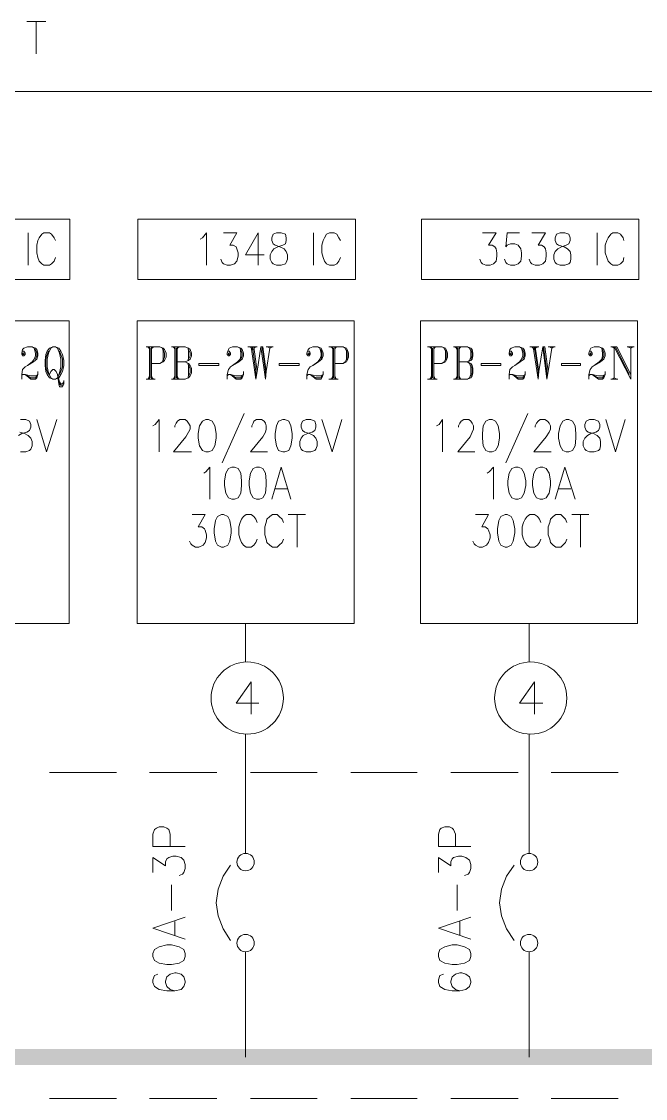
# Model space of a CAD drawing. Header units: inches. Extents: x 0.9 to 46, y 0.8 to 32.4.
# Drawn here: x 3.869 to 5.384, y 14.145 to 16.76 of the extents above; entities that cross this region are included whole.
import ezdxf

# ---------------------------------------------------------------- set-up
doc = ezdxf.new("R2010")
doc.units = ezdxf.units.IN
doc.header["$MEASUREMENT"] = 0
doc.layers.add('PDF_Geometry', color=7, linetype='Continuous')
doc.layers.add('PDF_Solid Fills', color=7, linetype='Continuous')

msp = doc.modelspace()

# ---------------------------------------------------------------- linework, layer by layer
at = {"layer": 'PDF_Geometry', "color": 8, "lineweight": 20, "true_color": 0x808080}
for points in [[(3.8816, 16.7597), (3.9283, 16.7597)], [(3.9049, 16.7597), (3.9049, 16.6814)], [(41.7374, 16.5897), (2.7, 16.5897)]]:
    msp.add_lwpolyline(points, dxfattribs=at)
at = {"layer": 'PDF_Geometry', "lineweight": 9}
for points in [[(3.4583, 16.2797), (3.9866, 16.2797), (3.9866, 16.1331), (3.4583, 16.1331)], [(4.1516, 16.2797), (4.6799, 16.2797), (4.6799, 16.1331), (4.1516, 16.1331)], [(4.8399, 16.2797), (5.3682, 16.2797), (5.3682, 16.1331), (4.8399, 16.1331)], [(4.4882, 16.2464), (4.4799, 16.243), (4.4766, 16.2347), (4.4766, 16.228), (4.4799, 16.2197), (4.4849, 16.2164), (4.4966, 16.213), (4.5066, 16.208), (4.5116, 16.2014), (4.5149, 16.193), (4.5149, 16.183), (4.5116, 16.1747), (4.5099, 16.1714), (4.4999, 16.1681), (4.4882, 16.1681), (4.4799, 16.1714), (4.4766, 16.1747), (4.4732, 16.183), (4.4732, 16.193), (4.4766, 16.2014), (4.4816, 16.208), (4.4916, 16.213), (4.5033, 16.2164), (4.5099, 16.2197), (4.5116, 16.228), (4.5116, 16.2347), (4.5099, 16.243), (4.4999, 16.2464)], [(5.1766, 16.2464), (5.1682, 16.243), (5.1649, 16.2347), (5.1649, 16.228), (5.1682, 16.2197), (5.1732, 16.2164), (5.1866, 16.213), (5.1949, 16.208), (5.2016, 16.2014), (5.2032, 16.193), (5.2032, 16.183), (5.2016, 16.1747), (5.1982, 16.1714), (5.1883, 16.1681), (5.1766, 16.1681), (5.1682, 16.1714), (5.1649, 16.1747), (5.1616, 16.183), (5.1616, 16.193), (5.1649, 16.2014), (5.1716, 16.208), (5.1799, 16.213), (5.1916, 16.2164), (5.1982, 16.2197), (5.2016, 16.228), (5.2016, 16.2347), (5.1982, 16.243), (5.1883, 16.2464)], [(3.4566, 16.033), (3.4566, 15.2981), (3.9849, 15.2981), (3.9849, 16.033)], [(4.1499, 16.033), (4.1499, 15.2981), (4.6766, 15.2981), (4.6766, 16.033)], [(4.8382, 16.033), (4.8382, 15.2981), (5.3649, 15.2981), (5.3649, 16.033)], [(3.8716, 15.9514), (3.8749, 15.9514), (3.8749, 15.9547), (3.8716, 15.9547)], [(3.9449, 15.9697), (3.9366, 15.9664), (3.9316, 15.9597), (3.9283, 15.9514), (3.9266, 15.9364), (3.9266, 15.9247), (3.9283, 15.9097), (3.9316, 15.903), (3.9366, 15.8947), (3.9449, 15.8914), (3.9516, 15.8914), (3.9599, 15.8947), (3.9649, 15.903), (3.9683, 15.9097), (3.9716, 15.9247), (3.9716, 15.9364), (3.9683, 15.9514), (3.9649, 15.9597), (3.9599, 15.9664), (3.9516, 15.9697)], [(4.3716, 15.9514), (4.3732, 15.9514), (4.3732, 15.9547), (4.3716, 15.9547)], [(4.5649, 15.9514), (4.5682, 15.9514), (4.5682, 15.9547), (4.5649, 15.9547)], [(5.0549, 15.9514), (5.0582, 15.9514), (5.0582, 15.9547), (5.0549, 15.9547)], [(5.2499, 15.9514), (5.2516, 15.9514), (5.2516, 15.9547), (5.2499, 15.9547)], [(4.3483, 15.9247), (4.2999, 15.9247), (4.2999, 15.9297), (4.3483, 15.9297)], [(4.5432, 15.9247), (4.4949, 15.9247), (4.4949, 15.9297), (4.5432, 15.9297)], [(5.0333, 15.9247), (4.9849, 15.9247), (4.9849, 15.9297), (5.0333, 15.9297)], [(5.2266, 15.9247), (5.1799, 15.9247), (5.1799, 15.9297), (5.2266, 15.9297)], [(4.3166, 15.793), (4.3083, 15.7897), (4.3016, 15.778), (4.2983, 15.7597), (4.2983, 15.748), (4.3016, 15.7297), (4.3083, 15.7181), (4.3166, 15.7147), (4.3233, 15.7147), (4.3316, 15.7181), (4.3383, 15.7297), (4.3416, 15.748), (4.3416, 15.7597), (4.3383, 15.778), (4.3316, 15.7897), (4.3233, 15.793)], [(4.5033, 15.793), (4.4932, 15.7897), (4.4882, 15.778), (4.4849, 15.7597), (4.4849, 15.748), (4.4882, 15.7297), (4.4932, 15.7181), (4.5033, 15.7147), (4.5082, 15.7147), (4.5183, 15.7181), (4.5233, 15.7297), (4.5266, 15.748), (4.5266, 15.7597), (4.5233, 15.778), (4.5183, 15.7897), (4.5082, 15.793)], [(4.5599, 15.793), (4.5516, 15.7897), (4.5483, 15.7814), (4.5483, 15.7747), (4.5516, 15.7664), (4.5566, 15.763), (4.5683, 15.7597), (4.5782, 15.7547), (4.5833, 15.748), (4.5866, 15.7397), (4.5866, 15.7297), (4.5833, 15.7214), (4.5816, 15.7181), (4.5716, 15.7147), (4.5599, 15.7147), (4.5516, 15.7181), (4.5483, 15.7214), (4.5449, 15.7297), (4.5449, 15.7397), (4.5483, 15.748), (4.5533, 15.7547), (4.5632, 15.7597), (4.5749, 15.763), (4.5816, 15.7664), (4.5833, 15.7747), (4.5833, 15.7814), (4.5816, 15.7897), (4.5716, 15.793)], [(5.0049, 15.793), (4.9966, 15.7897), (4.9899, 15.778), (4.9882, 15.7597), (4.9882, 15.748), (4.9899, 15.7297), (4.9966, 15.7181), (5.0049, 15.7147), (5.0116, 15.7147), (5.0199, 15.7181), (5.0266, 15.7297), (5.0299, 15.748), (5.0299, 15.7597), (5.0266, 15.778), (5.0199, 15.7897), (5.0116, 15.793)], [(5.1916, 15.793), (5.1832, 15.7897), (5.1766, 15.778), (5.1732, 15.7597), (5.1732, 15.748), (5.1766, 15.7297), (5.1832, 15.7181), (5.1916, 15.7147), (5.1982, 15.7147), (5.2066, 15.7181), (5.2132, 15.7297), (5.2149, 15.748), (5.2149, 15.7597), (5.2132, 15.778), (5.2066, 15.7897), (5.1982, 15.793)], [(5.2482, 15.793), (5.2399, 15.7897), (5.2366, 15.7814), (5.2366, 15.7747), (5.2399, 15.7664), (5.2449, 15.763), (5.2582, 15.7597), (5.2666, 15.7547), (5.2732, 15.748), (5.2749, 15.7397), (5.2749, 15.7297), (5.2732, 15.7214), (5.2699, 15.7181), (5.2599, 15.7147), (5.2482, 15.7147), (5.2399, 15.7181), (5.2366, 15.7214), (5.2332, 15.7297), (5.2332, 15.7397), (5.2366, 15.748), (5.2433, 15.7547), (5.2516, 15.7597), (5.2633, 15.763), (5.2699, 15.7664), (5.2732, 15.7747), (5.2732, 15.7814), (5.2699, 15.7897), (5.2599, 15.793)], [(4.3799, 15.678), (4.3716, 15.6747), (4.3649, 15.6631), (4.3616, 15.6447), (4.3616, 15.6331), (4.3649, 15.6147), (4.3716, 15.603), (4.3799, 15.5997), (4.3866, 15.5997), (4.3949, 15.603), (4.4016, 15.6147), (4.4032, 15.6331), (4.4032, 15.6447), (4.4016, 15.6631), (4.3949, 15.6747), (4.3866, 15.678)], [(4.4399, 15.678), (4.4316, 15.6747), (4.4249, 15.6631), (4.4216, 15.6447), (4.4216, 15.6331), (4.4249, 15.6147), (4.4316, 15.603), (4.4399, 15.5997), (4.4466, 15.5997), (4.4549, 15.603), (4.4616, 15.6147), (4.4633, 15.6331), (4.4633, 15.6447), (4.4616, 15.6631), (4.4549, 15.6747), (4.4466, 15.678)], [(5.0683, 15.678), (5.0599, 15.6747), (5.0532, 15.6631), (5.0499, 15.6447), (5.0499, 15.6331), (5.0532, 15.6147), (5.0599, 15.603), (5.0683, 15.5997), (5.0749, 15.5997), (5.0832, 15.603), (5.0899, 15.6147), (5.0932, 15.6331), (5.0932, 15.6447), (5.0899, 15.6631), (5.0832, 15.6747), (5.0749, 15.678)], [(5.1282, 15.678), (5.1199, 15.6747), (5.1132, 15.6631), (5.1099, 15.6447), (5.1099, 15.6331), (5.1132, 15.6147), (5.1199, 15.603), (5.1282, 15.5997), (5.1349, 15.5997), (5.1432, 15.603), (5.1499, 15.6147), (5.1532, 15.6331), (5.1532, 15.6447), (5.1499, 15.6631), (5.1432, 15.6747), (5.1349, 15.678)], [(4.3549, 15.5631), (4.3449, 15.5581), (4.3399, 15.5481), (4.3366, 15.5281), (4.3366, 15.518), (4.3399, 15.498), (4.3449, 15.488), (4.3549, 15.483), (4.3599, 15.483), (4.3699, 15.488), (4.3749, 15.498), (4.3783, 15.518), (4.3783, 15.5281), (4.3749, 15.5481), (4.3699, 15.5581), (4.3599, 15.5631)], [(5.0432, 15.5631), (5.0333, 15.5581), (5.0282, 15.5481), (5.0249, 15.5281), (5.0249, 15.518), (5.0282, 15.498), (5.0333, 15.488), (5.0432, 15.483), (5.0482, 15.483), (5.0582, 15.488), (5.0632, 15.498), (5.0666, 15.518), (5.0666, 15.5281), (5.0632, 15.5481), (5.0582, 15.5581), (5.0482, 15.5631)], [(4.1883, 14.4898), (4.1916, 14.4797), (4.2033, 14.4731), (4.2216, 14.4697), (4.2332, 14.4697), (4.2516, 14.4731), (4.2633, 14.4797), (4.2666, 14.4898), (4.2666, 14.4964), (4.2633, 14.5064), (4.2516, 14.5131), (4.2332, 14.5181), (4.2216, 14.5181), (4.2033, 14.5131), (4.1916, 14.5064), (4.1883, 14.4964)], [(4.8816, 14.4898), (4.8849, 14.4797), (4.8966, 14.4731), (4.9149, 14.4697), (4.9266, 14.4697), (4.9449, 14.4731), (4.9566, 14.4797), (4.9599, 14.4898), (4.9599, 14.4964), (4.9566, 14.5064), (4.9449, 14.5131), (4.9266, 14.5181), (4.9149, 14.5181), (4.8966, 14.5131), (4.8849, 14.5064), (4.8816, 14.4964)]]:
    msp.add_lwpolyline(points, close=True, dxfattribs=at)
for points in [[(3.8849, 16.2464), (3.8849, 16.1681)], [(3.9516, 16.228), (3.9483, 16.2347), (3.9416, 16.243), (3.9366, 16.2464), (3.9233, 16.2464), (3.9183, 16.243), (3.9116, 16.2347), (3.9083, 16.228), (3.9066, 16.2164), (3.9066, 16.198), (3.9083, 16.1864), (3.9116, 16.178), (3.9183, 16.1714), (3.9233, 16.1681), (3.9366, 16.1681), (3.9416, 16.1714), (3.9483, 16.178), (3.9516, 16.1864)], [(4.3032, 16.2314), (4.3083, 16.2347), (4.3183, 16.2464), (4.3183, 16.1681)], [(4.3599, 16.2464), (4.3916, 16.2464), (4.3749, 16.2164), (4.3833, 16.2164), (4.3899, 16.213), (4.3916, 16.208), (4.3949, 16.198), (4.3949, 16.1897), (4.3916, 16.178), (4.3866, 16.1714), (4.3766, 16.1681), (4.3682, 16.1681), (4.3599, 16.1714), (4.3566, 16.1747), (4.3532, 16.183)], [(4.4433, 16.1681), (4.4433, 16.2464), (4.4133, 16.193), (4.4582, 16.193)], [(4.5782, 16.2464), (4.5782, 16.1681)], [(4.6432, 16.228), (4.6399, 16.2347), (4.6349, 16.243), (4.6282, 16.2464), (4.6166, 16.2464), (4.6099, 16.243), (4.6049, 16.2347), (4.6016, 16.228), (4.5982, 16.2164), (4.5982, 16.198), (4.6016, 16.1864), (4.6049, 16.178), (4.6099, 16.1714), (4.6166, 16.1681), (4.6282, 16.1681), (4.6349, 16.1714), (4.6399, 16.178), (4.6432, 16.1864)], [(4.9882, 16.2464), (5.0216, 16.2464), (5.0032, 16.2164), (5.0116, 16.2164), (5.0183, 16.213), (5.0216, 16.208), (5.0232, 16.198), (5.0232, 16.1897), (5.0216, 16.178), (5.0149, 16.1714), (5.0066, 16.1681), (4.9966, 16.1681), (4.9882, 16.1714), (4.9849, 16.1747), (4.9816, 16.183)], [(5.0782, 16.2464), (5.0482, 16.2464), (5.0449, 16.213), (5.0482, 16.2164), (5.0566, 16.2197), (5.0666, 16.2197), (5.0749, 16.2164), (5.0816, 16.208), (5.0832, 16.198), (5.0832, 16.1897), (5.0816, 16.178), (5.0749, 16.1714), (5.0666, 16.1681), (5.0566, 16.1681), (5.0482, 16.1714), (5.0449, 16.1747), (5.0416, 16.183)], [(5.1082, 16.2464), (5.1416, 16.2464), (5.1233, 16.2164), (5.1316, 16.2164), (5.1383, 16.213), (5.1416, 16.208), (5.1432, 16.198), (5.1432, 16.1897), (5.1416, 16.178), (5.1349, 16.1714), (5.1266, 16.1681), (5.1166, 16.1681), (5.1082, 16.1714), (5.1049, 16.1747), (5.1016, 16.183)], [(5.2666, 16.2464), (5.2666, 16.1681)], [(5.3316, 16.228), (5.3299, 16.2347), (5.3232, 16.243), (5.3166, 16.2464), (5.3049, 16.2464), (5.2999, 16.243), (5.2933, 16.2347), (5.2899, 16.228), (5.2866, 16.2164), (5.2866, 16.198), (5.2899, 16.1864), (5.2933, 16.178), (5.2999, 16.1714), (5.3049, 16.1681), (5.3166, 16.1681), (5.3232, 16.1714), (5.3299, 16.178), (5.3316, 16.1864)], [(3.8716, 15.9597), (3.8749, 15.9597), (3.8783, 15.9547), (3.8783, 15.9514), (3.8749, 15.948), (3.8716, 15.948), (3.8699, 15.9514), (3.8699, 15.9547), (3.8716, 15.9631), (3.8749, 15.9664), (3.8833, 15.9697), (3.8949, 15.9697), (3.9033, 15.9664), (3.9066, 15.9631), (3.9083, 15.9547), (3.9083, 15.948), (3.9066, 15.9397), (3.8983, 15.933), (3.8833, 15.9247), (3.8783, 15.9214), (3.8716, 15.9147), (3.8699, 15.903), (3.8699, 15.8914)], [(3.8949, 15.9697), (3.8999, 15.9664), (3.9033, 15.9547), (3.9033, 15.948), (3.8999, 15.9397), (3.8949, 15.933), (3.8833, 15.9247)], [(3.9033, 15.9631), (3.9066, 15.9547), (3.9066, 15.948), (3.9033, 15.9397)], [(3.9349, 15.9597), (3.9316, 15.9514), (3.9283, 15.9397), (3.9283, 15.9214), (3.9316, 15.9097), (3.9349, 15.903)], [(3.9449, 15.9697), (3.9399, 15.9664), (3.9349, 15.9547), (3.9316, 15.9397), (3.9316, 15.9214), (3.9349, 15.9064), (3.9399, 15.8947), (3.9449, 15.8914)], [(3.9516, 15.8914), (3.9566, 15.8947), (3.9616, 15.9064), (3.9649, 15.9214), (3.9649, 15.9397), (3.9616, 15.9547), (3.9566, 15.9664), (3.9516, 15.9697)], [(3.9616, 15.903), (3.9649, 15.9097), (3.9683, 15.9214), (3.9683, 15.9397), (3.9649, 15.9514), (3.9616, 15.9597)], [(4.1716, 15.9697), (4.2049, 15.9697), (4.2133, 15.9664), (4.2166, 15.9631), (4.2199, 15.9547), (4.2199, 15.9447), (4.2166, 15.9364), (4.2133, 15.933), (4.2049, 15.9297), (4.1849, 15.9297)], [(4.1749, 15.9697), (4.1799, 15.9664)], [(4.1766, 15.9697), (4.1799, 15.9631)], [(4.1799, 15.9697), (4.1799, 15.8914)], [(4.1833, 15.9664), (4.1833, 15.8947)], [(4.1849, 15.9697), (4.1849, 15.8914)], [(4.1883, 15.9697), (4.1849, 15.9631)], [(4.1916, 15.9697), (4.1849, 15.9664)], [(4.2049, 15.9697), (4.2116, 15.9664), (4.2133, 15.9597), (4.2133, 15.9397), (4.2116, 15.933), (4.2049, 15.9297)], [(4.2133, 15.9631), (4.2166, 15.9547), (4.2166, 15.9447), (4.2133, 15.9364)], [(4.2332, 15.9697), (4.2666, 15.9697), (4.2749, 15.9664), (4.2783, 15.9631), (4.2816, 15.9547), (4.2816, 15.948), (4.2783, 15.9397), (4.2749, 15.9364), (4.2666, 15.933), (4.2749, 15.9297), (4.2783, 15.9247), (4.2816, 15.918), (4.2816, 15.9064), (4.2783, 15.8997), (4.2749, 15.8947), (4.2666, 15.8914), (4.2332, 15.8914)], [(4.2366, 15.9697), (4.2416, 15.9664)], [(4.2383, 15.9697), (4.2416, 15.9631)], [(4.2416, 15.9697), (4.2416, 15.8914)], [(4.2449, 15.9664), (4.2449, 15.8947)], [(4.2466, 15.9697), (4.2466, 15.8914)], [(4.2666, 15.9697), (4.2733, 15.9664), (4.2749, 15.9597), (4.2749, 15.9447), (4.2733, 15.9364), (4.2666, 15.933), (4.2466, 15.933)], [(4.2499, 15.9697), (4.2466, 15.9631)], [(4.2533, 15.9697), (4.2466, 15.9664)], [(4.2749, 15.9631), (4.2783, 15.9547), (4.2783, 15.948), (4.2749, 15.9397)], [(4.3716, 15.9597), (4.3733, 15.9597), (4.3766, 15.9547), (4.3766, 15.9514), (4.3733, 15.948), (4.3716, 15.948), (4.3682, 15.9514), (4.3682, 15.9547), (4.3716, 15.9631), (4.3733, 15.9664), (4.3816, 15.9697), (4.3933, 15.9697), (4.4016, 15.9664), (4.4049, 15.9631), (4.4083, 15.9547), (4.4083, 15.948), (4.4049, 15.9397), (4.3966, 15.933), (4.3816, 15.9247), (4.3766, 15.9214), (4.3716, 15.9147), (4.3682, 15.903), (4.3682, 15.8914)], [(4.3933, 15.9697), (4.3999, 15.9664), (4.4016, 15.9547), (4.4016, 15.948), (4.3999, 15.9397), (4.3933, 15.933), (4.3816, 15.9247)], [(4.4016, 15.9631), (4.4049, 15.9547), (4.4049, 15.948), (4.4016, 15.9397)], [(4.4183, 15.9697), (4.4416, 15.9697)], [(4.4216, 15.9697), (4.4299, 15.9664)], [(4.4249, 15.9697), (4.4299, 15.9631)], [(4.4266, 15.9697), (4.4382, 15.8914), (4.4382, 15.9097), (4.4299, 15.9697)], [(4.4333, 15.9697), (4.4416, 15.9097), (4.4499, 15.9697), (4.4616, 15.8914), (4.4616, 15.9097), (4.4532, 15.9697)], [(4.4349, 15.9697), (4.4333, 15.9631)], [(4.4382, 15.9697), (4.4333, 15.9664)], [(4.4499, 15.9697), (4.4549, 15.9697), (4.4633, 15.9097), (4.4716, 15.9664)], [(4.4633, 15.9697), (4.4799, 15.9697)], [(4.4666, 15.9697), (4.4716, 15.9664), (4.4783, 15.9697)], [(4.5649, 15.9597), (4.5683, 15.9597), (4.5699, 15.9547), (4.5699, 15.9514), (4.5683, 15.948), (4.5649, 15.948), (4.5616, 15.9514), (4.5616, 15.9547), (4.5649, 15.9631), (4.5683, 15.9664), (4.5766, 15.9697), (4.5883, 15.9697), (4.5966, 15.9664), (4.5982, 15.9631), (4.6016, 15.9547), (4.6016, 15.948), (4.5982, 15.9397), (4.5899, 15.933), (4.5766, 15.9247), (4.5699, 15.9214), (4.5649, 15.9147), (4.5616, 15.903), (4.5616, 15.8914)], [(4.5883, 15.9697), (4.5932, 15.9664), (4.5966, 15.9547), (4.5966, 15.948), (4.5932, 15.9397), (4.5883, 15.933), (4.5766, 15.9247)], [(4.5966, 15.9631), (4.5982, 15.9547), (4.5982, 15.948), (4.5966, 15.9397)], [(4.6149, 15.9697), (4.6499, 15.9697), (4.6582, 15.9664), (4.6599, 15.9631), (4.6632, 15.9547), (4.6632, 15.9447), (4.6599, 15.9364), (4.6582, 15.933), (4.6499, 15.9297), (4.6299, 15.9297)], [(4.6183, 15.9697), (4.6249, 15.9664)], [(4.6216, 15.9697), (4.6249, 15.9631)], [(4.6249, 15.9697), (4.6249, 15.8914)], [(4.6266, 15.9664), (4.6266, 15.8947)], [(4.6299, 15.9697), (4.6299, 15.8914)], [(4.6333, 15.9697), (4.6299, 15.9631)], [(4.6349, 15.9697), (4.6299, 15.9664)], [(4.6499, 15.9697), (4.6549, 15.9664), (4.6582, 15.9597), (4.6582, 15.9397), (4.6549, 15.933), (4.6499, 15.9297)], [(4.6582, 15.9631), (4.6599, 15.9547), (4.6599, 15.9447), (4.6582, 15.9364)], [(4.8549, 15.9697), (4.8899, 15.9697), (4.8983, 15.9664), (4.8999, 15.9631), (4.9032, 15.9547), (4.9032, 15.9447), (4.8999, 15.9364), (4.8983, 15.933), (4.8899, 15.9297), (4.8699, 15.9297)], [(4.8582, 15.9697), (4.8649, 15.9664)], [(4.8616, 15.9697), (4.8649, 15.9631)], [(4.8649, 15.9697), (4.8649, 15.8914)], [(4.8666, 15.9664), (4.8666, 15.8947)], [(4.8699, 15.9697), (4.8699, 15.8914)], [(4.8732, 15.9697), (4.8699, 15.9631)], [(4.8749, 15.9697), (4.8699, 15.9664)], [(4.8899, 15.9697), (4.8949, 15.9664), (4.8983, 15.9597), (4.8983, 15.9397), (4.8949, 15.933), (4.8899, 15.9297)], [(4.8983, 15.9631), (4.8999, 15.9547), (4.8999, 15.9447), (4.8983, 15.9364)], [(4.9182, 15.9697), (4.9516, 15.9697), (4.9599, 15.9664), (4.9633, 15.9631), (4.9649, 15.9547), (4.9649, 15.948), (4.9633, 15.9397), (4.9599, 15.9364), (4.9516, 15.933), (4.9599, 15.9297), (4.9633, 15.9247), (4.9649, 15.918), (4.9649, 15.9064), (4.9633, 15.8997), (4.9599, 15.8947), (4.9516, 15.8914), (4.9182, 15.8914)], [(4.9199, 15.9697), (4.9266, 15.9664)], [(4.9232, 15.9697), (4.9266, 15.9631)], [(4.9266, 15.9697), (4.9266, 15.8914)], [(4.9283, 15.9664), (4.9283, 15.8947)], [(4.9316, 15.9697), (4.9316, 15.8914)], [(4.9516, 15.9697), (4.9566, 15.9664), (4.9599, 15.9597), (4.9599, 15.9447), (4.9566, 15.9364), (4.9516, 15.933), (4.9316, 15.933)], [(4.9349, 15.9697), (4.9316, 15.9631)], [(4.9366, 15.9697), (4.9316, 15.9664)], [(4.9599, 15.9631), (4.9633, 15.9547), (4.9633, 15.948), (4.9599, 15.9397)], [(5.0549, 15.9597), (5.0582, 15.9597), (5.0616, 15.9547), (5.0616, 15.9514), (5.0582, 15.948), (5.0549, 15.948), (5.0532, 15.9514), (5.0532, 15.9547), (5.0549, 15.9631), (5.0582, 15.9664), (5.0666, 15.9697), (5.0782, 15.9697), (5.0866, 15.9664), (5.0899, 15.9631), (5.0916, 15.9547), (5.0916, 15.948), (5.0899, 15.9397), (5.0799, 15.933), (5.0666, 15.9247), (5.0616, 15.9214), (5.0549, 15.9147), (5.0532, 15.903), (5.0532, 15.8914)], [(5.0782, 15.9697), (5.0832, 15.9664), (5.0866, 15.9547), (5.0866, 15.948), (5.0832, 15.9397), (5.0782, 15.933), (5.0666, 15.9247)], [(5.0866, 15.9631), (5.0899, 15.9547), (5.0899, 15.948), (5.0866, 15.9397)], [(5.1033, 15.9697), (5.1249, 15.9697)], [(5.1066, 15.9697), (5.1149, 15.9664)], [(5.1082, 15.9697), (5.1149, 15.9631)], [(5.1116, 15.9697), (5.1233, 15.8914), (5.1233, 15.9097), (5.1149, 15.9697)], [(5.1166, 15.9697), (5.1249, 15.9097), (5.1349, 15.9697), (5.1449, 15.8914), (5.1449, 15.9097), (5.1366, 15.9697)], [(5.1199, 15.9697), (5.1166, 15.9631)], [(5.1233, 15.9697), (5.1166, 15.9664)], [(5.1349, 15.9697), (5.1399, 15.9697), (5.1482, 15.9097), (5.1566, 15.9664)], [(5.1482, 15.9697), (5.1649, 15.9697)], [(5.1516, 15.9697), (5.1566, 15.9664), (5.1616, 15.9697)], [(5.2499, 15.9597), (5.2516, 15.9597), (5.2549, 15.9547), (5.2549, 15.9514), (5.2516, 15.948), (5.2499, 15.948), (5.2466, 15.9514), (5.2466, 15.9547), (5.2499, 15.9631), (5.2516, 15.9664), (5.2599, 15.9697), (5.2716, 15.9697), (5.2799, 15.9664), (5.2832, 15.9631), (5.2866, 15.9547), (5.2866, 15.948), (5.2832, 15.9397), (5.2749, 15.933), (5.2599, 15.9247), (5.2549, 15.9214), (5.2499, 15.9147), (5.2466, 15.903), (5.2466, 15.8914)], [(5.2716, 15.9697), (5.2782, 15.9664), (5.2799, 15.9547), (5.2799, 15.948), (5.2782, 15.9397), (5.2716, 15.933), (5.2599, 15.9247)], [(5.2799, 15.9631), (5.2832, 15.9547), (5.2832, 15.948), (5.2799, 15.9397)], [(5.2999, 15.9697), (5.3149, 15.9697), (5.3483, 15.903)], [(5.3032, 15.9697), (5.3082, 15.9664)], [(5.3082, 15.8947), (5.3082, 15.9697), (5.3483, 15.8914), (5.3483, 15.9664)], [(5.3116, 15.9697), (5.3449, 15.903)], [(5.3399, 15.9697), (5.3566, 15.9697)], [(5.3416, 15.9697), (5.3483, 15.9664), (5.3532, 15.9697)], [(4.2666, 15.933), (4.2733, 15.9297), (4.2749, 15.9214), (4.2749, 15.903), (4.2733, 15.8947), (4.2666, 15.8914)], [(4.9516, 15.933), (4.9566, 15.9297), (4.9599, 15.9214), (4.9599, 15.903), (4.9566, 15.8947), (4.9516, 15.8914)], [(3.8699, 15.8997), (3.8716, 15.903), (3.8783, 15.903), (3.8916, 15.8997), (3.9033, 15.8997), (3.9083, 15.903)], [(3.9083, 15.9097), (3.9083, 15.903), (3.9066, 15.8947), (3.9033, 15.8914), (3.8916, 15.8914), (3.8783, 15.903), (3.8916, 15.8947), (3.9033, 15.8947), (3.9066, 15.8997)], [(3.9366, 15.903), (3.9399, 15.9097), (3.9449, 15.9147), (3.9483, 15.9147), (3.9533, 15.9097), (3.9566, 15.903), (3.9599, 15.8797), (3.9616, 15.873), (3.9683, 15.873), (3.9716, 15.8797), (3.9716, 15.8881)], [(3.9566, 15.903), (3.9616, 15.8847), (3.9649, 15.8797), (3.9683, 15.8797), (3.9716, 15.8847)], [(4.1799, 15.8997), (4.1766, 15.8914)], [(4.1849, 15.8997), (4.1883, 15.8914)], [(4.2416, 15.8997), (4.2383, 15.8914)], [(4.2466, 15.8997), (4.2499, 15.8914)], [(4.2749, 15.9247), (4.2783, 15.918), (4.2783, 15.9064), (4.2749, 15.8997)], [(4.3682, 15.8997), (4.3716, 15.903), (4.3766, 15.903), (4.3899, 15.8997), (4.4016, 15.8997), (4.4083, 15.903)], [(4.4083, 15.9097), (4.4083, 15.903), (4.4049, 15.8947), (4.4016, 15.8914), (4.3899, 15.8914), (4.3766, 15.903), (4.3899, 15.8947), (4.4016, 15.8947), (4.4049, 15.8997)], [(4.4416, 15.9097), (4.4382, 15.8914)], [(4.4633, 15.9097), (4.4616, 15.8914)], [(4.5616, 15.8997), (4.5649, 15.903), (4.5699, 15.903), (4.5849, 15.8997), (4.5966, 15.8997), (4.6016, 15.903)], [(4.6016, 15.9097), (4.6016, 15.903), (4.5982, 15.8947), (4.5966, 15.8914), (4.5849, 15.8914), (4.5699, 15.903), (4.5849, 15.8947), (4.5966, 15.8947), (4.5982, 15.8997)], [(4.6249, 15.8997), (4.6216, 15.8914)], [(4.6299, 15.8997), (4.6333, 15.8914)], [(4.8649, 15.8997), (4.8616, 15.8914)], [(4.8699, 15.8997), (4.8732, 15.8914)], [(4.9266, 15.8997), (4.9232, 15.8914)], [(4.9316, 15.8997), (4.9349, 15.8914)], [(4.9599, 15.9247), (4.9633, 15.918), (4.9633, 15.9064), (4.9599, 15.8997)], [(5.0532, 15.8997), (5.0549, 15.903), (5.0616, 15.903), (5.0749, 15.8997), (5.0866, 15.8997), (5.0916, 15.903)], [(5.0916, 15.9097), (5.0916, 15.903), (5.0899, 15.8947), (5.0866, 15.8914), (5.0749, 15.8914), (5.0616, 15.903), (5.0749, 15.8947), (5.0866, 15.8947), (5.0899, 15.8997)], [(5.1249, 15.9097), (5.1233, 15.8914)], [(5.1482, 15.9097), (5.1449, 15.8914)], [(5.2466, 15.8997), (5.2499, 15.903), (5.2549, 15.903), (5.2699, 15.8997), (5.2799, 15.8997), (5.2866, 15.903)], [(5.2866, 15.9097), (5.2866, 15.903), (5.2832, 15.8947), (5.2799, 15.8914), (5.2699, 15.8914), (5.2549, 15.903), (5.2699, 15.8947), (5.2799, 15.8947), (5.2832, 15.8997)], [(3.9599, 15.8881), (3.9616, 15.8797), (3.9649, 15.8764), (3.9683, 15.8764)], [(4.1716, 15.8914), (4.1933, 15.8914)], [(4.1799, 15.8947), (4.1749, 15.8914)], [(4.1849, 15.8947), (4.1916, 15.8914)], [(4.2416, 15.8947), (4.2366, 15.8914)], [(4.2466, 15.8947), (4.2533, 15.8914)], [(4.6149, 15.8914), (4.6383, 15.8914)], [(4.6249, 15.8947), (4.6183, 15.8914)], [(4.6299, 15.8947), (4.6349, 15.8914)], [(4.8549, 15.8914), (4.8783, 15.8914)], [(4.8649, 15.8947), (4.8582, 15.8914)], [(4.8699, 15.8947), (4.8749, 15.8914)], [(4.9266, 15.8947), (4.9199, 15.8914)], [(4.9316, 15.8947), (4.9366, 15.8914)], [(5.2999, 15.8914), (5.3166, 15.8914)], [(5.3032, 15.8914), (5.3082, 15.8947), (5.3149, 15.8914)], [(4.4099, 15.808), (4.3566, 15.688)], [(5.0982, 15.808), (5.0449, 15.688)], [(3.8616, 15.7547), (3.8699, 15.7597), (3.8816, 15.763), (3.8883, 15.7664), (3.8916, 15.7747), (3.8916, 15.7814), (3.8883, 15.7897), (3.8799, 15.793), (3.8666, 15.793)], [(3.9066, 15.793), (3.9299, 15.7147), (3.9549, 15.793)], [(4.1883, 15.778), (4.1933, 15.7814), (4.2033, 15.793), (4.2033, 15.7147)], [(4.2416, 15.7747), (4.2416, 15.778), (4.2449, 15.7847), (4.2482, 15.7897), (4.2533, 15.793), (4.2666, 15.793), (4.2716, 15.7897), (4.2749, 15.7847), (4.2783, 15.778), (4.2783, 15.7697), (4.2749, 15.763), (4.2682, 15.7514), (4.2383, 15.7147), (4.2816, 15.7147)], [(4.4283, 15.7747), (4.4283, 15.778), (4.4316, 15.7847), (4.4333, 15.7897), (4.4399, 15.793), (4.4516, 15.793), (4.4582, 15.7897), (4.4616, 15.7847), (4.4633, 15.778), (4.4633, 15.7697), (4.4616, 15.763), (4.4549, 15.7514), (4.4249, 15.7147), (4.4666, 15.7147)], [(4.5982, 15.793), (4.6233, 15.7147), (4.6466, 15.793)], [(4.8766, 15.778), (4.8832, 15.7814), (4.8916, 15.793), (4.8916, 15.7147)], [(4.9299, 15.7747), (4.9299, 15.778), (4.9333, 15.7847), (4.9366, 15.7897), (4.9432, 15.793), (4.9549, 15.793), (4.9599, 15.7897), (4.9633, 15.7847), (4.9666, 15.778), (4.9666, 15.7697), (4.9633, 15.763), (4.9582, 15.7514), (4.9283, 15.7147), (4.9699, 15.7147)], [(5.1166, 15.7747), (5.1166, 15.778), (5.1199, 15.7847), (5.1233, 15.7897), (5.1282, 15.793), (5.1399, 15.793), (5.1466, 15.7897), (5.1499, 15.7847), (5.1532, 15.778), (5.1532, 15.7697), (5.1499, 15.763), (5.1432, 15.7514), (5.1132, 15.7147), (5.1549, 15.7147)], [(5.2882, 15.793), (5.3116, 15.7147), (5.3349, 15.793)], [(3.8649, 15.763), (3.8766, 15.7597), (3.8849, 15.7547), (3.8916, 15.748), (3.8949, 15.7397), (3.8949, 15.7297), (3.8916, 15.7214), (3.8883, 15.7181), (3.8799, 15.7147), (3.8666, 15.7147)], [(4.3116, 15.6631), (4.3166, 15.6664), (4.3266, 15.678), (4.3266, 15.5997)], [(4.4766, 15.5997), (4.4999, 15.678), (4.5233, 15.5997)], [(4.9999, 15.6631), (5.0049, 15.6664), (5.0149, 15.678), (5.0149, 15.5997)], [(5.1649, 15.5997), (5.1883, 15.678), (5.2132, 15.5997)], [(4.4849, 15.6247), (4.5149, 15.6247)], [(5.1732, 15.6247), (5.2032, 15.6247)], [(4.2832, 15.5631), (4.3149, 15.5631), (4.2983, 15.5331), (4.3066, 15.5331), (4.3133, 15.5281), (4.3149, 15.5247), (4.3183, 15.5131), (4.3183, 15.5064), (4.3149, 15.4947), (4.3099, 15.488), (4.2999, 15.483), (4.2916, 15.483), (4.2832, 15.488), (4.2799, 15.4914), (4.2766, 15.498)], [(4.4416, 15.5431), (4.4382, 15.5514), (4.4333, 15.5581), (4.4266, 15.5631), (4.4149, 15.5631), (4.4083, 15.5581), (4.4032, 15.5514), (4.3999, 15.5431), (4.3966, 15.5331), (4.3966, 15.5131), (4.3999, 15.503), (4.4032, 15.4947), (4.4083, 15.488), (4.4149, 15.483), (4.4266, 15.483), (4.4333, 15.488), (4.4382, 15.4947), (4.4416, 15.503)], [(4.5049, 15.5431), (4.5016, 15.5514), (4.4949, 15.5581), (4.4899, 15.5631), (4.4783, 15.5631), (4.4716, 15.5581), (4.4649, 15.5514), (4.4633, 15.5431), (4.4599, 15.5331), (4.4599, 15.5131), (4.4633, 15.503), (4.4649, 15.4947), (4.4716, 15.488), (4.4783, 15.483), (4.4899, 15.483), (4.4949, 15.488), (4.5016, 15.4947), (4.5049, 15.503)], [(4.5166, 15.5631), (4.5582, 15.5631)], [(4.5382, 15.5631), (4.5382, 15.483)], [(4.9716, 15.5631), (5.0032, 15.5631), (4.9866, 15.5331), (4.9949, 15.5331), (5.0016, 15.5281), (5.0032, 15.5247), (5.0066, 15.5131), (5.0066, 15.5064), (5.0032, 15.4947), (4.9983, 15.488), (4.9882, 15.483), (4.9799, 15.483), (4.9716, 15.488), (4.9682, 15.4914), (4.9649, 15.498)], [(5.1299, 15.5431), (5.1266, 15.5514), (5.1216, 15.5581), (5.1149, 15.5631), (5.1033, 15.5631), (5.0966, 15.5581), (5.0916, 15.5514), (5.0882, 15.5431), (5.0849, 15.5331), (5.0849, 15.5131), (5.0882, 15.503), (5.0916, 15.4947), (5.0966, 15.488), (5.1033, 15.483), (5.1149, 15.483), (5.1216, 15.488), (5.1266, 15.4947), (5.1299, 15.503)], [(5.1932, 15.5431), (5.1899, 15.5514), (5.1832, 15.5581), (5.1782, 15.5631), (5.1666, 15.5631), (5.1599, 15.5581), (5.1532, 15.5514), (5.1516, 15.5431), (5.1482, 15.5331), (5.1482, 15.5131), (5.1516, 15.503), (5.1532, 15.4947), (5.1599, 15.488), (5.1666, 15.483), (5.1782, 15.483), (5.1832, 15.488), (5.1899, 15.4947), (5.1932, 15.503)], [(5.2049, 15.5631), (5.2466, 15.5631)], [(5.2266, 15.5631), (5.2266, 15.483)], [(4.4133, 15.2047), (4.4133, 15.2981)], [(5.1016, 15.2047), (5.1016, 15.2981)], [(4.4266, 15.0781), (4.4266, 15.1564), (4.3899, 15.1047), (4.4449, 15.1047)], [(5.1149, 15.0781), (5.1149, 15.1564), (5.0782, 15.1047), (5.1349, 15.1047)], [(4.4133, 14.7397), (4.4133, 15.0297)], [(5.1016, 14.7397), (5.1016, 15.0297)], [(3.9366, 14.9364), (4.0999, 14.9364)], [(4.1799, 14.9364), (4.3433, 14.9364)], [(4.4249, 14.9364), (4.5866, 14.9364)], [(4.6683, 14.9364), (4.8299, 14.9364)], [(4.9116, 14.9364), (5.0749, 14.9364)], [(5.1549, 14.9364), (5.3182, 14.9364)], [(4.2666, 14.7564), (4.1883, 14.7564), (4.1883, 14.7864), (4.1916, 14.7981), (4.1966, 14.8014), (4.2033, 14.8047), (4.2149, 14.8047), (4.2216, 14.8014), (4.2266, 14.7981), (4.2299, 14.7864), (4.2299, 14.7564)], [(4.9599, 14.7564), (4.8816, 14.7564), (4.8816, 14.7864), (4.8849, 14.7981), (4.8882, 14.8014), (4.8966, 14.8047), (4.9082, 14.8047), (4.9149, 14.8014), (4.9182, 14.7981), (4.9232, 14.7864), (4.9232, 14.7564)], [(4.1883, 14.6931), (4.1883, 14.7297), (4.2183, 14.7097), (4.2183, 14.7197), (4.2216, 14.7264), (4.2266, 14.7297), (4.2366, 14.7331), (4.2449, 14.7331), (4.2566, 14.7297), (4.2633, 14.723), (4.2666, 14.7131), (4.2666, 14.7031), (4.2633, 14.6931), (4.2599, 14.6897), (4.2516, 14.6864)], [(4.8816, 14.6931), (4.8816, 14.7297), (4.9116, 14.7097), (4.9116, 14.7197), (4.9149, 14.7264), (4.9182, 14.7297), (4.9299, 14.7331), (4.9382, 14.7331), (4.9483, 14.7297), (4.9566, 14.723), (4.9599, 14.7131), (4.9599, 14.7031), (4.9566, 14.6931), (4.9532, 14.6897), (4.9449, 14.6864)], [(4.3766, 14.7114), (4.3583, 14.6847), (4.3466, 14.6531), (4.3416, 14.6197), (4.3466, 14.5881), (4.3583, 14.5564), (4.3766, 14.5281)], [(5.0649, 14.7114), (5.0466, 14.6847), (5.0349, 14.6531), (5.0299, 14.6197), (5.0349, 14.5881), (5.0466, 14.5564), (5.0649, 14.5281)], [(4.2332, 14.6014), (4.2332, 14.6631)], [(4.9266, 14.6014), (4.9266, 14.6631)], [(4.2666, 14.5314), (4.1883, 14.5581), (4.2666, 14.5847)], [(4.2416, 14.5414), (4.2416, 14.5747)], [(4.9599, 14.5314), (4.8816, 14.5581), (4.9599, 14.5847)], [(4.9333, 14.5414), (4.9333, 14.5747)], [(4.4133, 14.4997), (4.4133, 14.2447)], [(5.1016, 14.4997), (5.1016, 14.2447)], [(4.1999, 14.4464), (4.1916, 14.4431), (4.1883, 14.4331), (4.1883, 14.4264), (4.1916, 14.4164), (4.2033, 14.4097), (4.2216, 14.4064), (4.2416, 14.4064), (4.2566, 14.4097), (4.2633, 14.4164), (4.2666, 14.4264), (4.2666, 14.4297), (4.2633, 14.4397), (4.2566, 14.4464), (4.2449, 14.4497), (4.2416, 14.4497), (4.2299, 14.4464), (4.2216, 14.4397), (4.2183, 14.4297), (4.2183, 14.4264), (4.2216, 14.4164), (4.2299, 14.4097), (4.2416, 14.4064)], [(4.8933, 14.4464), (4.8849, 14.4431), (4.8816, 14.4331), (4.8816, 14.4264), (4.8849, 14.4164), (4.8966, 14.4097), (4.9149, 14.4064), (4.9333, 14.4064), (4.9483, 14.4097), (4.9566, 14.4164), (4.9599, 14.4264), (4.9599, 14.4297), (4.9566, 14.4397), (4.9483, 14.4464), (4.9382, 14.4497), (4.9333, 14.4497), (4.9232, 14.4464), (4.9149, 14.4397), (4.9116, 14.4297), (4.9116, 14.4264), (4.9149, 14.4164), (4.9232, 14.4097), (4.9333, 14.4064)], [(4.0999, 14.1448), (3.9366, 14.1448)], [(4.3433, 14.1448), (4.1799, 14.1448)], [(4.5866, 14.1448), (4.4249, 14.1448)], [(4.8299, 14.1448), (4.6683, 14.1448)], [(5.0749, 14.1448), (4.9116, 14.1448)], [(5.3182, 14.1448), (5.1549, 14.1448)]]:
    msp.add_lwpolyline(points, dxfattribs=at)
for centre, radius in [((4.4172, 15.117), 0.0877), ((5.1055, 15.117), 0.0877), ((4.4132, 14.7186), 0.0211), ((5.1016, 14.7186), 0.0211), ((4.4132, 14.5219), 0.0211), ((5.1016, 14.5219), 0.0211)]:
    msp.add_circle(centre, radius, dxfattribs=at)
at = {"layer": 'PDF_Solid Fills', "color": 8, "lineweight": 9, "true_color": 0x808080, "transparency": 33554559}
for points in [[(14.4331, 14.2264), (14.4331, 14.2648), (1.8916, 14.2264)], [(14.4331, 14.2648), (1.8916, 14.2264), (1.8916, 14.2648)]]:
    msp.add_solid(points, dxfattribs=at)

doc.saveas('drawing.dxf')
